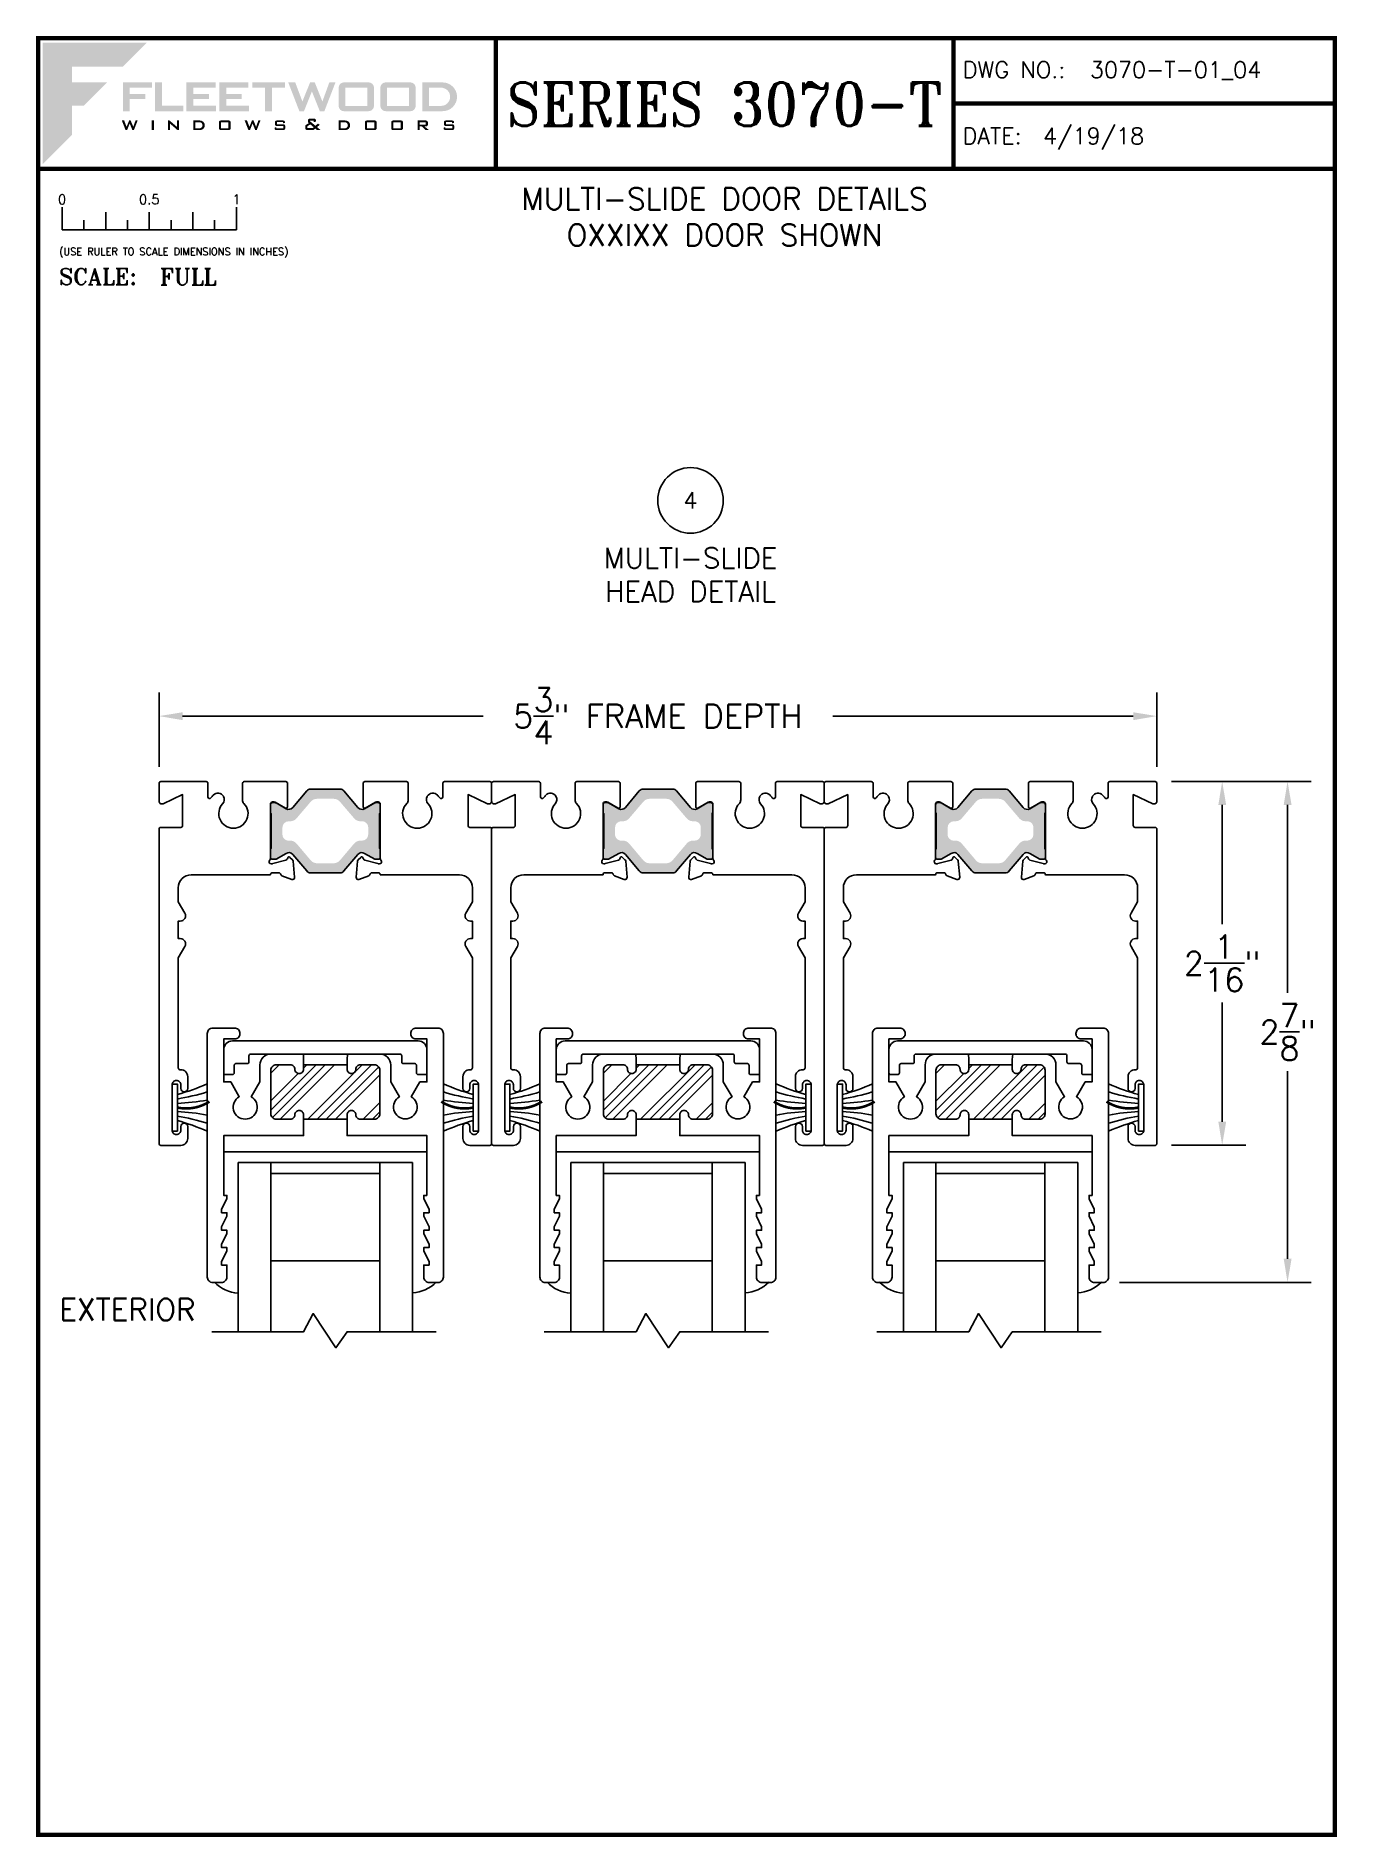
# Paper-space layout 'DETAIL 4' of a CAD drawing. Extents: x 0.3 to 7.8, y 0.1 to 10.4.
# The model-space entities are those that its viewports show. They can reach past a viewport. Long polylines and large blocks are cut down to what shows.
import ezdxf
from ezdxf.enums import TextEntityAlignment as Align

# ---------------------------------------------------------------- set-up
doc = ezdxf.new("R2010")
doc.units = 0
doc.header["$LTSCALE"] = 0.25
doc.header["$MEASUREMENT"] = 0
doc.layers.get('0').update_dxf_attribs({"linetype": 'CONTINUOUS'})
doc.layers.get('DEFPOINTS').update_dxf_attribs({"color": 1, "linetype": 'CONTINUOUS'})
for name, color, linetype in [('DIM', 7, 'CONTINUOUS'), ('FRAME', 1, 'CONTINUOUS'), ('GEOMETRY', 7, 'CONTINUOUS'), ('GLASS-VINYL', 7, 'CONTINUOUS'), ('SEAL', 7, 'CONTINUOUS'), ('TEXT', 7, 'CONTINUOUS'), ('TITLE-BLOCK', 7, 'CONTINUOUS'), ('VENT', 5, 'CONTINUOUS')]:
    doc.layers.add(name, color=color, linetype=linetype)
doc.layers.add('VP', color=40, linetype='CONTINUOUS', plot=False)
doc.layers.get('VP').off()
doc.styles.add('ROMANS', font='romans')
doc.styles.add('ROMANT', font='romant')
doc.styles.add('SIMPLEX-094', font='simplex.shx', dxfattribs={"height": 0.094})
doc.styles.get("Standard").update_dxf_attribs({"font": 'simplex.shx'})
doc.dimstyles.new('FULL SCALE', dxfattribs={"dimscale": 0.75, "dimtxt": 0.18, "dimasz": 0.18, "dimexe": 0.18, "dimexo": 0.125, "dimgap": 0.09, "dimtad": 0, "dimtih": 1, "dimtoh": 1, "dimdec": 4, "dimzin": 0, "dimdsep": 46, "dimlunit": 4, "dimtxsty": 'Standard', "dimcen": 0.09, "dimadec": 0, "dimazin": 0, "dimtfac": 1, "dimtdec": 4, "dimtofl": 0, "dimtmove": 0, "dimatfit": 3, "dimfxl": 0, "dimtolj": 1, "dimtzin": 0, "dimarcsym": 0})

# ---------------------------------------------------------------- blocks, each defined once
blk = doc.blocks.new('*D55')
at = {"layer": 'DEFPOINTS', "color": 0}
for p in [(6.72, 6.171), (6.422, 3.296), (7.48, 3.296)]:
    blk.add_point(p, dxfattribs=at)
at = {"layer": 'DIM', "color": 0, "lineweight": -2}
for p, q in [((6.814, 6.171), (7.615, 6.171)), ((7.48, 6.036), (7.48, 4.958)), ((7.48, 3.431), (7.48, 4.508)), ((6.516, 3.296), (7.615, 3.296))]:
    blk.add_line(p, q, dxfattribs=at)
at = {"layer": 'DIM', "color": 0}
for points in [[(7.458, 6.036), (7.503, 6.036), (7.48, 6.171)], [(7.458, 3.431), (7.503, 3.431), (7.48, 3.296)]]:
    blk.add_solid(points, dxfattribs=at)
at = {"layer": 'DIM', "color": 0, "insert": (7.48, 4.733), "char_height": 0.135, "attachment_point": 5}
blk.add_mtext('\\A1;2{\\H1.000000x;\\S7/8;}"', dxfattribs=at)
blk = doc.blocks.new('*D56')
at = {"layer": 'DEFPOINTS', "color": 0}
for p in [(6.73, 6.546), (1.006, 6.161), (6.73, 6.161)]:
    blk.add_point(p, dxfattribs=at)
at = {"layer": 'DIM', "color": 0, "lineweight": -2}
for p, q in [((1.006, 6.255), (1.006, 6.681)), ((6.73, 6.255), (6.73, 6.681)), ((1.141, 6.546), (2.865, 6.546)), ((6.595, 6.546), (4.871, 6.546))]:
    blk.add_line(p, q, dxfattribs=at)
at = {"layer": 'DIM', "color": 0}
for points in [[(1.141, 6.568), (1.141, 6.523), (1.006, 6.546)], [(6.595, 6.568), (6.595, 6.523), (6.73, 6.546)]]:
    blk.add_solid(points, dxfattribs=at)
at = {"layer": 'DIM', "color": 0, "insert": (3.868, 6.546), "char_height": 0.135, "attachment_point": 5}
blk.add_mtext('\\A1;5{\\H1.000000x;\\S3/4;}" FRAME DEPTH', dxfattribs=at)
blk = doc.blocks.new('Fleetwood_Logo_6-10-15')
h = blk.add_hatch(color=154)
h.dxf.hatch_style = 1
h.paths.add_polyline_path([(0.2526, -0.0017), (0.0019, -0.0017), (0.0019, -0.2942), (0.0725, -0.2236), (0.0725, -0.1535), (0.1007, -0.1535), (0.1567, -0.0976), (0.0725, -0.0976), (0.0725, -0.0596), (0.1946, -0.0596)])
h = blk.add_hatch(color=251)
h.dxf.hatch_style = 1
h.paths.add_polyline_path([(0.2487, -0.1256), (0.2112, -0.1256), (0.2112, -0.1102), (0.2647, -0.1102), (0.2647, -0.0976), (0.1946, -0.0976), (0.1946, -0.1667), (0.2112, -0.1667), (0.2112, -0.1377), (0.2487, -0.1377)])
h = blk.add_hatch(color=251)
h.dxf.hatch_style = 1
h.paths.add_polyline_path([(0.2886, -0.0976), (0.272, -0.0976), (0.272, -0.1667), (0.3401, -0.1667), (0.3401, -0.1535), (0.2886, -0.1535)])
h = blk.add_hatch(color=251)
h.dxf.hatch_style = 1
h.paths.add_polyline_path([(0.4175, -0.0976), (0.3474, -0.0976), (0.3474, -0.1667), (0.4185, -0.1667), (0.4185, -0.1534), (0.364, -0.1534), (0.364, -0.1377), (0.4015, -0.1377), (0.4015, -0.1256), (0.364, -0.1256), (0.364, -0.1102), (0.4175, -0.1102)])
h = blk.add_hatch(color=251)
h.dxf.hatch_style = 1
h.paths.add_polyline_path([(0.4965, -0.0976), (0.4264, -0.0976), (0.4264, -0.1667), (0.4975, -0.1667), (0.4975, -0.1534), (0.443, -0.1534), (0.443, -0.1377), (0.4804, -0.1377), (0.4804, -0.1256), (0.443, -0.1256), (0.443, -0.1102), (0.4965, -0.1102)])
h = blk.add_hatch(color=251)
h.dxf.hatch_style = 1
h.paths.add_polyline_path([(0.5842, -0.0976), (0.5054, -0.0976), (0.5054, -0.1102), (0.5365, -0.1102), (0.5365, -0.1667), (0.5531, -0.1667), (0.5531, -0.1102), (0.5842, -0.1102)])
h = blk.add_hatch(color=251)
h.dxf.hatch_style = 1
h.paths.add_polyline_path([(0.6089, -0.0976), (0.5921, -0.0976), (0.6188, -0.1667), (0.63, -0.1667), (0.6489, -0.1192), (0.6679, -0.1667), (0.6789, -0.1667), (0.7056, -0.0976), (0.6908, -0.0976), (0.6742, -0.1433), (0.6558, -0.0976), (0.6446, -0.0976), (0.6261, -0.1433)])
h = blk.add_hatch(color=251)
h.dxf.hatch_style = 1
h.paths.add_polyline_path([(0.7853, -0.0976), (0.726, -0.0976, 0.414214), (0.7133, -0.1102), (0.7133, -0.154, 0.414214), (0.726, -0.1667), (0.7853, -0.1667, 0.414214), (0.798, -0.154), (0.798, -0.1102, 0.414214)])
h.paths.add_polyline_path([(0.7819, -0.1102), (0.7819, -0.154), (0.7294, -0.154), (0.7294, -0.1102)], flags=16)
h = blk.add_hatch(color=251)
h.dxf.hatch_style = 1
h.paths.add_polyline_path([(0.8856, -0.0976), (0.8262, -0.0976, 0.414214), (0.8136, -0.1102), (0.8136, -0.154, 0.414214), (0.8262, -0.1667), (0.8856, -0.1667, 0.414214), (0.8982, -0.154), (0.8982, -0.1102, 0.414214)])
h.paths.add_polyline_path([(0.8822, -0.1102), (0.8822, -0.154), (0.8296, -0.154), (0.8296, -0.1102)], flags=16)
h = blk.add_hatch(color=251)
h.dxf.hatch_style = 1
h.paths.add_polyline_path([(0.9632, -0.0976), (0.914, -0.0976), (0.914, -0.1667), (0.9632, -0.1667, 1)])
h.paths.add_polyline_path([(0.9301, -0.1102), (0.9593, -0.1102, -1), (0.9593, -0.154), (0.9301, -0.154)], flags=16)
h = blk.add_hatch(color=7)
h.dxf.hatch_style = 1
h.paths.add_polyline_path([(0.2301, -0.1891), (0.2251, -0.1891), (0.2196, -0.2043), (0.2134, -0.1891), (0.2097, -0.1891), (0.2035, -0.2043), (0.1978, -0.1891), (0.1922, -0.1891), (0.2011, -0.2121), (0.2048, -0.2121), (0.2112, -0.1963), (0.2175, -0.2121), (0.2212, -0.2121)])
h = blk.add_hatch(color=7)
h.dxf.hatch_style = 1
h.paths.add_polyline_path([(0.2691, -0.1891), (0.2637, -0.1891), (0.2637, -0.2118), (0.2637, -0.2121), (0.2691, -0.2121)])
h = blk.add_hatch(color=7)
h.dxf.hatch_style = 1
h.paths.add_polyline_path([(0.3077, -0.1964), (0.3259, -0.2121), (0.3298, -0.2121), (0.3298, -0.1891), (0.325, -0.1891), (0.325, -0.2047), (0.3067, -0.1891), (0.3029, -0.1891), (0.3029, -0.2121), (0.3077, -0.2121)])
h = blk.add_hatch(color=7)
h.dxf.hatch_style = 1
h.paths.add_polyline_path([(0.3801, -0.1891), (0.3637, -0.1891), (0.3637, -0.2121), (0.3801, -0.2121, 1)])
h.paths.add_polyline_path([(0.3691, -0.2079), (0.3691, -0.1933), (0.3788, -0.1933, -1), (0.3788, -0.2079)], flags=16)
h = blk.add_hatch(color=7)
h.dxf.hatch_style = 1
h.paths.add_polyline_path([(0.4537, -0.2079), (0.4537, -0.1933, 0.414214), (0.4495, -0.1891), (0.4297, -0.1891, 0.414214), (0.4255, -0.1933), (0.4255, -0.2079, 0.414214), (0.4297, -0.2121), (0.4495, -0.2121, 0.414214)])
h.paths.add_polyline_path([(0.4308, -0.2079), (0.4308, -0.1933), (0.4484, -0.1933), (0.4484, -0.2079)], flags=16)
h = blk.add_hatch(color=7)
h.dxf.hatch_style = 1
h.paths.add_polyline_path([(0.5253, -0.1891), (0.5203, -0.1891), (0.5148, -0.2043), (0.5087, -0.1891), (0.5049, -0.1891), (0.4988, -0.2043), (0.493, -0.1891), (0.4874, -0.1891), (0.4963, -0.2121), (0.5001, -0.2121), (0.5064, -0.1963), (0.5127, -0.2121), (0.5164, -0.2121)])
h = blk.add_hatch(color=7)
h.dxf.hatch_style = 1
h.paths.add_polyline_path([(0.5801, -0.1891), (0.5643, -0.1891, 0.414214), (0.56, -0.1933), (0.56, -0.1981, 0.414214), (0.5643, -0.2024), (0.58, -0.2024), (0.58, -0.2078), (0.5637, -0.2078), (0.5637, -0.2052), (0.5591, -0.2062), (0.5591, -0.2078, 0.414214), (0.5634, -0.2121), (0.5805, -0.2121, 0.414214), (0.5848, -0.2078), (0.5848, -0.2024, 0.414214), (0.5805, -0.1982), (0.5648, -0.1982), (0.5648, -0.193), (0.5798, -0.193), (0.5798, -0.1958), (0.5843, -0.1948), (0.5843, -0.1933, 0.414214)])
h = blk.add_hatch(color=7)
h.dxf.hatch_style = 1
h.paths.add_polyline_path([(0.645, -0.1913, -0.222262), (0.6447, -0.1906), (0.6447, -0.1892), (0.6535, -0.1892), (0.6535, -0.193), (0.6587, -0.1918), (0.6587, -0.189, 0.414214), (0.6544, -0.1847), (0.6437, -0.1847, 0.414214), (0.6394, -0.189), (0.6394, -0.1922, 0.222262), (0.6407, -0.1948), (0.6415, -0.1955), (0.6345, -0.1998, 0.260684), (0.6329, -0.2027), (0.6329, -0.2078, 0.414214), (0.6372, -0.2121), (0.6514, -0.2121, 0.17577), (0.6536, -0.2113), (0.657, -0.2085), (0.6614, -0.2121), (0.6699, -0.2121), (0.6613, -0.2049), (0.6676, -0.1997), (0.6637, -0.1964), (0.6574, -0.2017)])
h.paths.add_polyline_path([(0.6532, -0.2052), (0.6509, -0.2072, -0.17577), (0.6502, -0.2074), (0.6382, -0.2074), (0.6382, -0.2033, -0.260684), (0.6387, -0.2025), (0.6451, -0.1985)], flags=16)
h = blk.add_hatch(color=7)
h.dxf.hatch_style = 1
h.paths.add_polyline_path([(0.7294, -0.1891), (0.713, -0.1891), (0.713, -0.2121), (0.7294, -0.2121, 1)])
h.paths.add_polyline_path([(0.7184, -0.2079), (0.7184, -0.1933), (0.7281, -0.1933, -1), (0.7281, -0.2079)], flags=16)
h = blk.add_hatch(color=7)
h.dxf.hatch_style = 1
h.paths.add_polyline_path([(0.8045, -0.2079), (0.8045, -0.1933, 0.414214), (0.8003, -0.1891), (0.7805, -0.1891, 0.414214), (0.7763, -0.1933), (0.7763, -0.2079, 0.414214), (0.7805, -0.2121), (0.8003, -0.2121, 0.414214)])
h.paths.add_polyline_path([(0.7816, -0.2079), (0.7816, -0.1933), (0.7992, -0.1933), (0.7992, -0.2079)], flags=16)
h = blk.add_hatch(color=7)
h.dxf.hatch_style = 1
h.paths.add_polyline_path([(0.8678, -0.2079), (0.8678, -0.1933, 0.414214), (0.8636, -0.1891), (0.8438, -0.1891, 0.414214), (0.8396, -0.1933), (0.8396, -0.2079, 0.414214), (0.8438, -0.2121), (0.8636, -0.2121, 0.414214)])
h.paths.add_polyline_path([(0.8449, -0.2079), (0.8449, -0.1933), (0.8624, -0.1933), (0.8624, -0.2079)], flags=16)
h = blk.add_hatch(color=7)
h.dxf.hatch_style = 1
h.paths.add_polyline_path([(0.9277, -0.1993), (0.9277, -0.1933, 0.414214), (0.9235, -0.1891), (0.9028, -0.1891), (0.9028, -0.2121), (0.9082, -0.2121), (0.9082, -0.2035), (0.9131, -0.2035), (0.9224, -0.2121), (0.9303, -0.2121), (0.9197, -0.2035), (0.9235, -0.2035, 0.414214)])
h.paths.add_polyline_path([(0.9082, -0.1993), (0.9082, -0.1933), (0.9214, -0.1933, -0.414214), (0.9224, -0.1943), (0.9224, -0.1983, -0.414214), (0.9214, -0.1993)], flags=16)
h = blk.add_hatch(color=7)
h.dxf.hatch_style = 1
h.paths.add_polyline_path([(0.9867, -0.1982), (0.971, -0.1982), (0.971, -0.193), (0.9859, -0.193), (0.9859, -0.1958), (0.9905, -0.1948), (0.9905, -0.1933, 0.414214), (0.9863, -0.1891), (0.9705, -0.1891, 0.414214), (0.9662, -0.1933), (0.9662, -0.1981, 0.414214), (0.9705, -0.2024), (0.9862, -0.2024), (0.9862, -0.2078), (0.9699, -0.2078), (0.9699, -0.2052), (0.9653, -0.2062), (0.9653, -0.2078, 0.414214), (0.9696, -0.2121), (0.9867, -0.2121, 0.414214), (0.991, -0.2078), (0.991, -0.2024, 0.414214)])
blk = doc.blocks.new('A-SIZE_P')
at = {"const_width": 0.025}
blk.add_lwpolyline([(0.313, 0.125), (7.751, 0.125), (7.751, 10.437), (0.313, 10.437)], close=True, dxfattribs=at)
for points in [[(2.938, 10.437), (2.938, 9.687)], [(5.563, 10.437), (5.563, 9.687)], [(5.563, 10.062), (7.751, 10.062)], [(0.313, 9.687), (7.751, 9.687)]]:
    blk.add_lwpolyline(points, dxfattribs=at)
at = {"xscale": 2.387023416083395, "yscale": 2.387023416083395, "zscale": 2.387023416083395}
blk.add_blockref('Fleetwood_Logo_6-10-15', (0.334, 10.416), dxfattribs=at)
for s, style, p in [('DWG NO.:', 'SIMPLEX-094', (5.617, 10.209)), ('DATE:', 'SIMPLEX-094', (5.616, 9.829)), ('SCALE:', 'ROMANT', (0.433, 9.022))]:
    blk.add_text(s, height=0.094, dxfattribs=dict(style=style)).set_placement(p)
for tag, p, style in [('DWG_NO', (6.346, 10.209), 'SIMPLEX-094'), ('DATE', (6.077, 9.829), 'SIMPLEX-094'), ('SCALE', (1.011, 9.02), 'ROMANT')]:
    blk.add_attdef(tag, p, '', height=0.094, dxfattribs=dict(style=style))
for tag, height, style, width, p, p2 in [('DWG_NO_F', 0.094, 'SIMPLEX-094', 1.745692, (6.347, 10.209), (7.683, 10.209)), ('PRODUCT', 0.25, 'ROMANT', 1.390728, (3.001, 9.934), (5.5, 9.934))]:
    blk.add_attdef(tag, text='', height=height, dxfattribs=dict(style=style, width=width)).set_placement(p, p2, align=Align.FIT)
blk = doc.blocks.new('sectball')
blk.add_circle((0, 0), 0.125)
blk.add_attdef('NO', text='', height=0.062).set_placement((0, 0), align=Align.MIDDLE_CENTER)
for tag, p in [('LINE1', (0, -0.2588)), ('LINE2', (0, -0.3864)), ('LINE3', (0, -0.5214))]:
    blk.add_attdef(tag, text='', height=0.078).set_placement(p, align=Align.CENTER)
blk = doc.blocks.new('Full')
for p, q in [((0.137, -0.219), (0.137, -0.35)), ((0.262, -0.294), (0.262, -0.35)), ((0.387, -0.249), (0.387, -0.35)), ((0.512, -0.294), (0.512, -0.35)), ((0.637, -0.249), (0.637, -0.35)), ((0.762, -0.294), (0.762, -0.35)), ((0.887, -0.249), (0.887, -0.35)), ((1.012, -0.294), (1.012, -0.35)), ((1.137, -0.219), (1.137, -0.35)), ((0.137, -0.35), (1.137, -0.35))]:
    blk.add_line(p, q)
for s, p in [('0', (0.137, -0.219)), ('0.5', (0.637, -0.219)), ('1', (1.137, -0.219))]:
    blk.add_text(s, height=0.055).set_placement(p, align=Align.BOTTOM_CENTER)
at = {"style": 'ROMANS'}
blk.add_text('(USE RULER TO SCALE DIMENSIONS IN INCHES)', height=0.04115, dxfattribs=at).set_placement((0.12, -0.495))
blk = doc.blocks.new('*D76')
at = {"layer": 'DEFPOINTS', "color": 0}
for p in [(6.72, 6.171), (6.72, 4.083), (7.105, 4.083)]:
    blk.add_point(p, dxfattribs=at)
at = {"layer": 'DIM', "color": 0, "lineweight": -2}
for p, q in [((6.814, 6.171), (7.24, 6.171)), ((7.105, 6.036), (7.105, 5.352)), ((7.105, 4.218), (7.105, 4.902)), ((6.814, 4.083), (7.24, 4.083))]:
    blk.add_line(p, q, dxfattribs=at)
at = {"layer": 'DIM', "color": 0}
for points in [[(7.083, 6.036), (7.128, 6.036), (7.105, 6.171)], [(7.083, 4.218), (7.128, 4.218), (7.105, 4.083)]]:
    blk.add_solid(points, dxfattribs=at)
at = {"layer": 'DIM', "color": 0, "insert": (7.105, 5.127), "char_height": 0.135, "attachment_point": 5}
blk.add_mtext('\\A1;2{\\H1.000000x;\\S1/16;}"', dxfattribs=at)
blk = doc.blocks.new('3700-HEAD')
h = blk.add_hatch(color=7)
h.dxf.hatch_style = 1
h.paths.add_polyline_path([(1.061, 2.024, 0.221694), (1.038, 2.034), (0.87, 2.034, 0.221694), (0.847, 2.024), (0.767, 1.929, -0.36397), (0.729, 1.922), (0.671, 1.955, 0.131653), (0.665, 1.957), (0.651, 1.957, 0.414214), (0.639, 1.945), (0.639, 1.902, 0.236168), (0.643, 1.894), (0.643, 1.694, 0.236068), (0.639, 1.686), (0.639, 1.643, 0.414894), (0.651, 1.632), (0.665, 1.632, 0.131653), (0.671, 1.633), (0.729, 1.666, -0.36397), (0.767, 1.66), (0.847, 1.565, 0.221694), (0.87, 1.554), (1.038, 1.554, 0.221694), (1.061, 1.565), (1.141, 1.66, -0.36397), (1.179, 1.666), (1.237, 1.633, 0.131653), (1.243, 1.632), (1.257, 1.632, 0.414214), (1.269, 1.643), (1.269, 1.686, 0.23617), (1.265, 1.694), (1.265, 1.894, 0.236068), (1.269, 1.902), (1.269, 1.945, 0.414948), (1.257, 1.957), (1.243, 1.957, 0.131653), (1.237, 1.955), (1.179, 1.922, -0.36397), (1.141, 1.929)])
h.paths.add_polyline_path([(1.038, 1.962), (1.119, 1.867, 0.221696), (1.155, 1.85), (1.164, 1.85, -0.418301), (1.2, 1.814), (1.2, 1.774, -0.410138), (1.165, 1.739), (1.155, 1.739, 0.221696), (1.119, 1.722), (1.038, 1.626, -0.221696), (1.002, 1.609), (0.906, 1.609, -0.221696), (0.87, 1.626), (0.789, 1.722, 0.221696), (0.753, 1.739), (0.744, 1.739, -0.418302), (0.708, 1.774), (0.708, 1.814, -0.410138), (0.743, 1.85), (0.753, 1.85, 0.221696), (0.789, 1.867), (0.87, 1.962, -0.221696), (0.906, 1.979), (1.002, 1.979, -0.221696)], flags=16)
for points in [[(0.11, 1.388), (0.148, 1.322, -0.57735), (0.122, 1.277), (0.11, 1.277), (0.11, 1.177), (0.122, 1.177, -0.57735), (0.148, 1.132), (0.11, 1.066), (0.11, 0.434, 0.414214), (0.12, 0.424), (0.125, 0.424, -0.414214), (0.165, 0.384), (0.165, 0.317, -0.414214), (0.145, 0.297), (0.144, 0.297, -0.414214), (0.125, 0.317), (0.125, 0.338, 0.414214), (0.1, 0.362), (0.099, 0.362, 0.414214), (0.075, 0.338), (0.075, 0.077, 0.414214), (0.099, 0.052), (0.1, 0.052, 0.414214), (0.125, 0.077), (0.125, 0.098, -0.414214), (0.144, 0.117), (0.145, 0.117, -0.414214), (0.165, 0.098), (0.165, 0.03, -0.414214), (0.125, -0.01), (0.01, -0.01, -0.414214), (0, 0), (0, 1.805, -0.414214), (0.01, 1.815), (0.125, 1.815, 0.414214), (0.135, 1.825), (0.135, 2.003), (0.023, 1.951, -0.546624), (0, 1.966), (0, 2.068, -0.414214), (0.01, 2.078), (0.27, 2.078, -0.414214), (0.28, 2.068), (0.28, 1.99, 0.733941), (0.298, 1.984, -0.034035), (0.311, 2, -0.505732), (0.369, 1.994), (0.369, 1.993, -0.327538), (0.365, 1.951, 0.652778), (0.427, 1.81, 0.660027), (0.487, 1.952, -0.193039), (0.479, 1.973), (0.479, 2.068, -0.414214), (0.489, 2.078), (0.727, 2.078, -0.414214), (0.737, 2.068), (0.737, 1.933, -0.585524), (0.725, 1.926), (0.666, 1.959, 0.137872), (0.659, 1.961), (0.651, 1.961, 0.414214), (0.639, 1.949), (0.639, 1.636, -0.213422), (0.635, 1.627, 0.6885), (0.643, 1.606), (0.649, 1.606, 0.065543), (0.652, 1.607), (0.728, 1.627, 0.267949), (0.736, 1.635), (0.738, 1.64, -0.57735), (0.751, 1.643), (0.765, 1.629, -0.176327), (0.769, 1.622), (0.777, 1.529, -0.548619), (0.761, 1.516), (0.705, 1.537, -0.263725), (0.698, 1.545, 0.359508), (0.686, 1.555), (0.651, 1.555, 0.414214), (0.639, 1.543), (0.185, 1.543, 0.414214), (0.11, 1.468), (0.11, 1.388)], [(1.798, 1.388), (1.76, 1.322, 0.57735), (1.786, 1.277), (1.798, 1.277), (1.798, 1.177), (1.786, 1.177, 0.57735), (1.76, 1.132), (1.798, 1.066), (1.798, 0.434, -0.414214), (1.788, 0.424), (1.783, 0.424, 0.414214), (1.743, 0.384), (1.743, 0.317, 0.414214), (1.763, 0.297), (1.763, 0.297, 0.414214), (1.783, 0.317), (1.783, 0.338, -0.414214), (1.807, 0.362), (1.808, 0.362, -0.414214), (1.833, 0.338), (1.833, 0.077, -0.414214), (1.808, 0.052), (1.807, 0.052, -0.414214), (1.783, 0.077), (1.783, 0.098, 0.414214), (1.763, 0.117), (1.762, 0.117, 0.414214), (1.743, 0.098), (1.743, 0.03, 0.414214), (1.783, -0.01), (1.898, -0.01, 0.414214), (1.908, 0), (1.908, 1.805, 0.414214), (1.898, 1.815), (1.783, 1.815, -0.414214), (1.773, 1.825), (1.773, 2.003), (1.885, 1.951, 0.546624), (1.908, 1.966), (1.908, 2.068, 0.414214), (1.898, 2.078), (1.638, 2.078, 0.414214), (1.628, 2.068), (1.628, 1.99, -0.733941), (1.61, 1.984, 0.034035), (1.597, 2, 0.505732), (1.539, 1.994), (1.539, 1.993, 0.327538), (1.543, 1.951, -0.652778), (1.481, 1.81, -0.660027), (1.421, 1.952, 0.193039), (1.429, 1.973), (1.429, 2.068, 0.414214), (1.419, 2.078), (1.181, 2.078, 0.414214), (1.171, 2.068), (1.171, 1.933, 0.585524), (1.183, 1.926), (1.242, 1.959, -0.137872), (1.249, 1.961), (1.257, 1.961, -0.414214), (1.269, 1.949), (1.269, 1.636, 0.213422), (1.273, 1.627, -0.6885), (1.265, 1.606), (1.259, 1.606, -0.065543), (1.256, 1.607), (1.18, 1.627, -0.267949), (1.172, 1.635), (1.17, 1.64, 0.57735), (1.157, 1.643), (1.143, 1.629, 0.176327), (1.139, 1.622), (1.131, 1.529, 0.548619), (1.147, 1.516), (1.203, 1.537, 0.263725), (1.21, 1.545, -0.359508), (1.222, 1.555), (1.257, 1.555, -0.414214), (1.269, 1.543), (1.723, 1.543, -0.414214), (1.798, 1.468), (1.798, 1.388)]]:
    blk.add_lwpolyline(points, format="xyb")
at = {"color": 7}
blk.add_lwpolyline([(0.729, 1.922, 0.36397), (0.767, 1.929), (0.847, 2.024, -0.221694), (0.87, 2.034), (1.038, 2.034, -0.221694), (1.061, 2.024), (1.141, 1.929, 0.36397), (1.179, 1.922), (1.237, 1.955, -0.131653), (1.243, 1.957), (1.257, 1.957, -0.414214), (1.269, 1.945), (1.269, 1.902, -0.236068), (1.265, 1.894), (1.265, 1.694, -0.236068), (1.269, 1.686), (1.269, 1.643, -0.414214), (1.257, 1.632), (1.243, 1.632, -0.131653), (1.237, 1.633), (1.179, 1.666, 0.36397), (1.141, 1.66), (1.061, 1.565, -0.221694), (1.038, 1.554), (0.87, 1.554, -0.221694), (0.847, 1.565), (0.767, 1.66, 0.36397), (0.729, 1.666), (0.671, 1.633, -0.131653), (0.665, 1.632), (0.651, 1.632, -0.414214), (0.639, 1.643), (0.639, 1.686, -0.236068), (0.643, 1.694), (0.643, 1.894, -0.236068), (0.639, 1.902), (0.639, 1.945, -0.414214), (0.651, 1.957), (0.665, 1.957, -0.131653), (0.671, 1.955)], format="xyb", close=True, dxfattribs=at)
blk = doc.blocks.new('RALE-SREADER')
at = {"layer": 'GEOMETRY', "color": 1}
blk.add_lwpolyline([(0.135, -0.08), (0.07, -0.08, 0.414214), (0.06, -0.09), (0.06, -0.133, -0.414214), (0.05, -0.143), (0.01, -0.143, -0.414214), (0, -0.133), (0, 0, -0.414214), (0.05, 0.05), (1.116, 0.05, -0.414214), (1.166, 0), (1.166, -0.133, -0.414214), (1.156, -0.143), (1.116, -0.143, -0.414214), (1.106, -0.133), (1.106, -0.09, 0.414214), (1.096, -0.08), (1.031, -0.08, -0.414214), (1.021, -0.07), (1.021, -0.035, 0.414214), (1.011, -0.025), (0.155, -0.025, 0.414214), (0.145, -0.035), (0.145, -0.07, -0.414214)], format="xyb", close=True, dxfattribs=at)
blk = doc.blocks.new('3075 TOP RAIL')
h = blk.add_hatch()
h.set_pattern_fill('ANSI34', scale=0.3, style=0)
h.set_pattern_definition([(45, (-1.25166, -5.8604), (-0.159099, 0.159099), []), (45, (-1.19863, -5.8604), (-0.159099, 0.159099), []), (45, (-1.1456, -5.8604), (-0.159099, 0.159099), []), (45, (-1.09256, -5.8604), (-0.159099, 0.159099), [])])
h.paths.add_polyline_path([(-0.125, 0.312), (-0.125, 0.286, -0.414214), (-0.149, 0.262), (-0.151, 0.262, -0.414214), (-0.175, 0.286), (-0.175, 0.287, 0.414214), (-0.2, 0.312), (-0.282, 0.312, 0.414214), (-0.313, 0.281), (-0.313, 0.031, 0.414214), (-0.282, 0), (-0.2, 0, 0.414214), (-0.175, 0.025, -0.414214), (-0.15, 0.05), (-0.149, 0.05, -0.414214), (-0.125, 0.026), (-0.125, 0), (0.125, 0), (0.125, 0.026, -0.414214), (0.149, 0.05), (0.15, 0.05, -0.414214), (0.175, 0.025, 0.414214), (0.2, 0), (0.282, 0, 0.414214), (0.313, 0.031), (0.313, 0.281, 0.414214), (0.282, 0.312), (0.2, 0.312, 0.414214), (0.175, 0.287), (0.175, 0.286, -0.414214), (0.151, 0.262), (0.149, 0.262, -0.414214), (0.125, 0.286), (0.125, 0.312)])
at = {"color": 7}
for p, q in [((-0.125, 0.312), (0.125, 0.312)), ((0.125, 0), (-0.125, 0))]:
    blk.add_line(p, q, dxfattribs=at)
for points in [[(-0.149, 0.05), (-0.15, 0.05, 0.414214), (-0.175, 0.025, -0.414214), (-0.2, 0), (-0.282, 0, -0.414214), (-0.313, 0.031), (-0.313, 0.281, -0.414214), (-0.282, 0.312), (-0.2, 0.312, -0.414214), (-0.175, 0.287), (-0.175, 0.286, 0.414214), (-0.151, 0.262), (-0.149, 0.262, 0.414214), (-0.125, 0.286), (-0.125, 0.343), (-0.126, 0.374), (-0.156, 0.374), (-0.313, 0.374, 0.414214), (-0.375, 0.312), (-0.375, 0.214), (-0.425, 0.129, -3.732051), (-0.494, 0.129), (-0.543, 0.214), (-0.583, 0.214), (-0.583, 0.461), (-0.519, 0.461, 0.414214), (-0.49, 0.49), (-0.49, 0.492, 0.414214), (-0.521, 0.523), (-0.646, 0.523, 0.414214), (-0.677, 0.492), (-0.677, -0.906, 0.414214), (-0.646, -0.937), (-0.596, -0.937, 0.414214), (-0.565, -0.906), (-0.565, -0.837), (-0.595, -0.837), (-0.595, -0.817), (-0.565, -0.757), (-0.565, -0.737), (-0.595, -0.737), (-0.595, -0.717), (-0.565, -0.657), (-0.565, -0.637), (-0.595, -0.637), (-0.595, -0.617), (-0.565, -0.557), (-0.565, -0.537), (-0.595, -0.537), (-0.595, -0.517), (-0.565, -0.457), (-0.565, -0.437), (-0.583, -0.437), (-0.583, -0.094), (-0.125, -0.094), (-0.125, 0.026, 0.414214)], [(0.583, -0.437), (0.565, -0.437), (0.565, -0.457), (0.595, -0.517), (0.595, -0.537), (0.565, -0.537), (0.565, -0.557), (0.595, -0.617), (0.595, -0.637), (0.565, -0.637), (0.565, -0.657), (0.595, -0.717), (0.595, -0.737), (0.565, -0.737), (0.565, -0.757), (0.595, -0.817), (0.595, -0.837), (0.565, -0.837), (0.565, -0.906, 0.414214), (0.596, -0.937), (0.646, -0.937, 0.414214), (0.677, -0.906), (0.677, 0.492, 0.414214), (0.646, 0.523), (0.521, 0.523, 0.414214), (0.49, 0.492), (0.49, 0.49, 0.414214), (0.519, 0.461), (0.583, 0.461), (0.583, 0.214), (0.543, 0.214), (0.493, 0.129, -3.732051), (0.425, 0.129), (0.375, 0.214), (0.375, 0.312, 0.414214), (0.313, 0.374), (0.156, 0.374), (0.127, 0.374), (0.125, 0.343), (0.125, 0.286, 0.414214), (0.149, 0.262), (0.151, 0.262, 0.414214), (0.175, 0.286), (0.175, 0.287, -0.414214), (0.2, 0.312), (0.282, 0.312, -0.414214), (0.313, 0.281), (0.313, 0.031, -0.414214), (0.282, 0), (0.2, 0, -0.414214), (0.175, 0.025, 0.414214), (0.15, 0.05), (0.149, 0.05, 0.414214), (0.125, 0.026), (0.125, -0.094), (0.583, -0.094)]]:
    blk.add_lwpolyline(points, format="xyb", close=True)
blk.add_blockref('RALE-SREADER', (-0.583, 0.399))
blk = doc.blocks.new('*U156')
for centre, radius, start, end in [((-0.336, 1.375), 1.351, 285.7333, 293.4368), ((-0.214, 1.458), 1.43, 279.8103, 286.8579), ((-0.038, 1.394), 1.372, 272.8377, 280.0301), ((-0.038, -1.394), 1.372, 79.9699, 87.1623), ((-0.214, -1.458), 1.43, 73.1421, 80.1897), ((-0.336, -1.375), 1.351, 66.5632, 74.2667)]:
    blk.add_arc(centre, radius, start, end)
at = {"layer": 'SEAL'}
blk.add_lwpolyline([(0, -0.135), (0, 0.135), (0.03, 0.135), (0.03, -0.135)], close=True, dxfattribs=at)
at = {"layer": 'SEAL', "const_width": 0.015}
blk.add_lwpolyline([(0.03, 0, 0.199044), (0.214, 0.034)], format="xyb", dxfattribs=at)
at = {"flags": 9}
for tag, p in [('MANUFACTURER_PART_#', (0, -0.199)), ('FLEETWOOD_PART_#', (-0.001, -0.249))]:
    blk.add_attdef(tag, p, '', height=0.0312, dxfattribs=at)

msp = doc.modelspace()

# ---------------------------------------------------------------- linework, layer by layer
at = {"layer": 'GLASS-VINYL'}
for p, q in [((11.293, 18.86), (10.127, 18.86)), ((13.201, 18.86), (12.035, 18.86)), ((15.109, 18.86), (13.943, 18.86)), ((10.21, 17.827), (10.21, 18.798)), ((11.21, 18.798), (10.21, 18.798)), ((10.397, 17.827), (10.397, 18.798)), ((11.022, 18.736), (10.397, 18.736)), ((11.022, 17.827), (11.022, 18.798)), ((11.21, 17.827), (11.21, 18.798)), ((12.118, 17.827), (12.118, 18.798)), ((13.118, 18.798), (12.118, 18.798)), ((12.305, 17.827), (12.305, 18.798)), ((12.93, 18.736), (12.305, 18.736)), ((12.93, 17.827), (12.93, 18.798)), ((13.118, 17.827), (13.118, 18.798)), ((14.026, 17.827), (14.026, 18.798)), ((15.026, 18.798), (14.026, 18.798)), ((14.213, 17.827), (14.213, 18.798)), ((14.838, 18.736), (14.213, 18.736)), ((14.838, 17.827), (14.838, 18.798)), ((15.026, 17.827), (15.026, 18.798)), ((11.022, 18.235), (10.397, 18.235)), ((12.93, 18.235), (12.305, 18.235)), ((14.838, 18.235), (14.213, 18.235))]:
    msp.add_line(p, q, dxfattribs=at)
for points in [[(11.345, 17.827), (10.835, 17.827), (10.771, 17.735), (10.641, 17.931), (10.585, 17.827), (10.058, 17.827)], [(13.253, 17.827), (12.743, 17.827), (12.679, 17.735), (12.549, 17.931), (12.493, 17.827), (11.966, 17.827)], [(15.161, 17.827), (14.651, 17.827), (14.587, 17.735), (14.457, 17.931), (14.401, 17.827), (13.874, 17.827)], [(11.345, 17.577), (10.835, 17.577), (10.771, 17.485), (10.641, 17.681), (10.585, 17.577), (10.058, 17.577)], [(13.253, 17.577), (12.743, 17.577), (12.679, 17.485), (12.549, 17.681), (12.493, 17.577), (11.966, 17.577)], [(15.161, 17.577), (14.651, 17.577), (14.587, 17.485), (14.457, 17.681), (14.401, 17.577), (13.874, 17.577)]]:
    msp.add_lwpolyline(points, dxfattribs=at)
for centre, start, end in [((10.228, 18.265), 224.9356, 265.1823), ((11.194, 18.267), 274.2808, 314.2526), ((12.136, 18.265), 224.9356, 265.1823), ((13.102, 18.267), 274.2808, 314.2526), ((14.044, 18.265), 224.9356, 265.1823), ((15.01, 18.267), 274.2808, 314.2526)]:
    msp.add_arc(centre, 0.218, start, end, dxfattribs=at)

# ---------------------------------------------------------------- block references
at = {"layer": 'FRAME'}
for p in [(9.756, 18.907), (11.664, 18.907), (13.572, 18.907)]:
    msp.add_blockref('3700-HEAD', p, dxfattribs=at)
at = {"layer": 'SEAL'}
for p in [(9.831, 19.114), (11.739, 19.114), (13.647, 19.114)]:
    msp.add_blockref('*U156', p, dxfattribs=at)
at = {"layer": 'SEAL', "xscale": -1}
for p in [(11.589, 19.114), (13.497, 19.114), (15.405, 19.114)]:
    msp.add_blockref('*U156', p, dxfattribs=at)
at = {"layer": 'VENT'}
for p in [(10.71, 19.047), (12.618, 19.047), (14.526, 19.047)]:
    msp.add_blockref('3075 TOP RAIL', p, dxfattribs=at)

psp = doc.layouts.new('DETAIL 4')

# ---------------------------------------------------------------- block references
at = {"layer": 'TEXT', "xscale": 1.504, "yscale": 1.504, "zscale": 1.504}
psp.add_blockref('sectball', (4.05507, 7.78398), dxfattribs=at).add_auto_attribs({'NO': '4', 'LINE1': 'MULTI-SLIDE', 'LINE2': 'HEAD DETAIL'})
at = {"layer": 'TITLE-BLOCK'}
ref = psp.add_blockref('A-SIZE_P', (0, 0), dxfattribs=at)
ref.add_attrib('DATE', '4/19/18', (6.07741, 9.82884), dxfattribs={"layer": '0', "height": 0.094, "style": 'SIMPLEX-094'})
ref.add_attrib('SCALE', 'FULL', (1.01101, 9.02035), dxfattribs={"layer": '0', "height": 0.094, "style": 'ROMANT'})
ref.add_attrib('PRODUCT', 'SERIES 3070-T', dxfattribs={"layer": '0', "height": 0.25, "style": 'ROMANT', "width": 0.807692}).set_placement((3.0005, 9.93352), (5.5005, 9.93352), align=Align.FIT)
ref.add_attrib('DWG_NO', '3070-T-01_04', (6.34634, 10.20879), dxfattribs={"layer": '0', "height": 0.094, "style": 'SIMPLEX-094'})
psp.add_blockref('Full', (0.313, 9.687), dxfattribs=at)

# ---------------------------------------------------------------- texts
at = {"layer": 'TEXT'}
psp.add_text('EXTERIOR', height=0.125, dxfattribs=at).set_placement((0.82503, 3.07735), align=Align.CENTER)
at = {"layer": 'TEXT', "insert": (4.2505, 9.41101), "char_height": 0.125, "width": 2.875, "attachment_point": 5}
psp.add_mtext('MULTI-SLIDE DOOR DETAILS\\POXXIXX DOOR SHOWN', dxfattribs=at)

# ---------------------------------------------------------------- dimensions: what is measured, and where the dimension line sits
at = {"layer": 'DIM'}
dim = psp.add_linear_dim(base=(6.73007, 6.54581), p1=(1.00607, 6.16081), p2=(6.73007, 6.16081), text='<> FRAME DEPTH', dimstyle='FULL SCALE', dxfattribs=at)
dim.commit()
dim.dimension.update_dxf_attribs({"geometry": '*D56', "text_midpoint": (3.86807, 6.54581)})
for base, p2, picture, middle in [((7.48007, 3.29581), (6.42207, 3.29581), '*D55', (7.48007, 4.73331)), ((7.10507, 4.08281), (6.72007, 4.08281), '*D76', (7.10507, 5.12681))]:
    dim = psp.add_linear_dim(base=base, p1=(6.72007, 6.17081), p2=p2, angle=90, dimstyle='FULL SCALE', dxfattribs=at)
    dim.commit()
    dim.dimension.update_dxf_attribs({"geometry": picture, "text_midpoint": middle})

# ---------------------------------------------------------------- viewports
at = {"layer": 'VP'}
psp.add_viewport(center=(3.8481, 4.62861), size=(6.00139, 3.4856029), view_center_point=(12.59798, 19.44327), view_height=3.4856026, dxfattribs=at)

doc.saveas('drawing.dxf')
